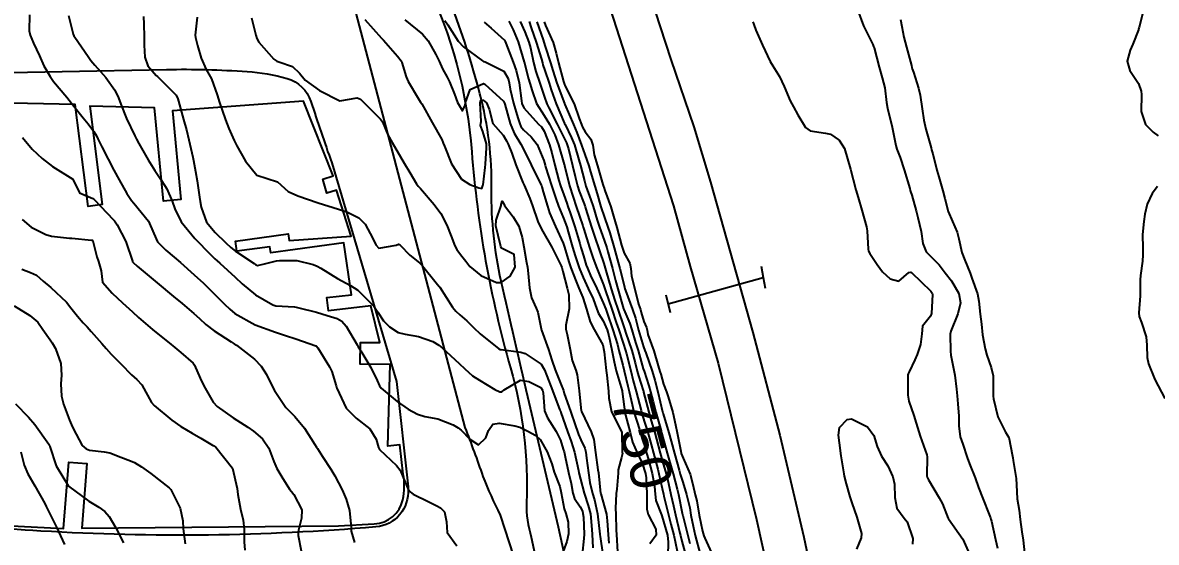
# Model space of a CAD drawing. Header units: metres. Extents: x 318500 to 325275, y 7408834 to 7428799.
# Drawn here: x 321218.3 to 321329.1, y 7409212.7 to 7409263.5 of the extents above; entities that cross this region are included whole.
import ezdxf
from ezdxf.enums import TextEntityAlignment as Align

# ---------------------------------------------------------------- set-up
doc = ezdxf.new("R2010")
doc.units = ezdxf.units.M
doc.header["$MEASUREMENT"] = 0
for name, color, linetype in [('Canaleta de Drenagem', 151, 'Continuous'), ('Cotas', 45, 'Continuous'), ('Curvas de Nivel 1m', 11, 'Continuous'), ('Curvas de Nivel 5m', 15, 'Continuous'), ('Edificações', 30, 'Continuous'), ('Linha Férrea', 20, 'Continuous'), ('Portico', 45, 'Continuous'), ('Vias Primárias', 230, 'Continuous')]:
    doc.layers.add(name, color=color, linetype=linetype)
doc.styles.add('ARIAL', font='arial.ttf')
doc.linetypes.add('TRACKS', pattern='A,0.15,[130,ltypeshp.shx,S=0.25,R=0,X=0,Y=0],0.15', length=0.3)

msp = doc.modelspace()

# ---------------------------------------------------------------- linework, layer by layer
at = {"layer": 'Canaleta de Drenagem'}
for points in [[(321249.37, 7409290.23), (321249.7, 7409286.76, 0.086902), (321251.23, 7409281.15, 0.00275), (321257.74, 7409267.5, -0.093903), (321262.23, 7409250.86, 0.050455), (321266.01, 7409229.76, -0.079532), (321267.59, 7409216.57, 0.086585), (321268.05, 7409213.21), (321269.19, 7409207.89), (321275.74, 7409181.26, -0.040826), (321277.45, 7409170.66, 0.035451), (321278.83, 7409161.48, -0.053917), (321280.05, 7409150.62), (321281.18, 7409131.23), (321281.28, 7409119.74), (321281.5, 7409109.52), (321282.34, 7409085.25), (321281.63, 7409043.55), (321280.19, 7409023.38), (321278.37, 7409007.13), (321276.88, 7408998.22), (321270.13, 7408967.9, -0.036702), (321267.64, 7408959.64, 0.067069), (321266.31, 7408954.01, 0.067069)], [(321268.39, 7408955.15), (321268.56, 7408956.74), (321269.57, 7408961.32), (321271.84, 7408966.46), (321274.25, 7408976.26), (321280.12, 7409003.17), (321280.54, 7409007.45), (321282.8, 7409028.51), (321283.85, 7409044.09), (321284.2, 7409071.06), (321284.51, 7409088.01), (321284.1, 7409100.48), (321283.43, 7409121.07), (321283.31, 7409129.78), (321282.05, 7409154.85), (321280.53, 7409166.53), (321277.48, 7409183.2), (321270.71, 7409214.2), (321267.72, 7409226.91, -0.002152), (321265.11, 7409238.21, -0.05927), (321264.17, 7409247.15, 0.067762), (321263.03, 7409256.52, 0.026743), (321260.17, 7409265.44, 0.025155)]]:
    msp.add_lwpolyline(points, format="xyb", dxfattribs=at)
at = {"layer": 'Curvas de Nivel 1m', "flags": 128}
for points, elevation in [([(321299.97, 7409264.65), (321300.52, 7409263.15), (321301.42, 7409261.34), (321301.51, 7409261.14), (321301.55, 7409261.01), (321302.05, 7409259.13), (321302.35, 7409258.09), (321302.61, 7409257.12), (321302.77, 7409255.69), (321302.87, 7409255.12), (321303.31, 7409253.27), (321303.34, 7409253.11), (321303.67, 7409251.48), (321303.78, 7409251.1), (321304.09, 7409250.29), (321304.49, 7409249.09), (321305.03, 7409247.28), (321305.09, 7409247.08), (321305.12, 7409246.98), (321305.23, 7409246.61), (321305.66, 7409245.08), (321305.83, 7409244.45), (321306.14, 7409243.07), (321306.32, 7409241.91), (321306.64, 7409241.07), (321307.15, 7409240.58), (321307.92, 7409239.83), (321308.51, 7409239.04), (321309.12, 7409238.25), (321309.83, 7409237.02), (321309.99, 7409236.11), (321309.75, 7409235.02), (321309.05, 7409233.33), (321308.98, 7409233.03), (321309.02, 7409231.35), (321309.06, 7409231.03), (321309.06, 7409230.99), (321309.43, 7409229.02), (321309.62, 7409227.66), (321309.68, 7409227.02), (321309.75, 7409226.22), (321309.82, 7409225.02), (321309.85, 7409224.09), (321309.97, 7409223.01), (321310.21, 7409222.31), (321310.66, 7409221), (321310.88, 7409220.36), (321311.42, 7409218.99), (321311.77, 7409218.07), (321312.18, 7409216.99), (321312.81, 7409215.41), (321312.92, 7409215.09), (321312.96, 7409214.98), (321313.03, 7409214.76), (321313.42, 7409212.97), (321313.61, 7409212.12)], 743), ([(321219.02, 7409264.24), (321218.97, 7409262.69), (321219.08, 7409262.24), (321219.41, 7409261.47), (321219.99, 7409260.22), (321220.42, 7409259.25), (321221.01, 7409258.21), (321221.36, 7409257.74), (321222.64, 7409256.19), (321223.33, 7409255.33), (321224.25, 7409254.17), (321224.73, 7409253.58), (321225.3, 7409252.85), (321225.56, 7409252.41), (321225.68, 7409252.14), (321226.09, 7409251.33), (321226.69, 7409250.13), (321227.24, 7409249.05), (321227.76, 7409248.11), (321228.53, 7409246.79), (321228.99, 7409246.1), (321229.21, 7409245.84), (321230.63, 7409244.08), (321231.16, 7409242.87), (321231.52, 7409242.06), (321232.33, 7409241.24), (321233.14, 7409240.55), (321233.75, 7409240.03), (321235.11, 7409238.84), (321236, 7409238.01), (321237.08, 7409236.94), (321238.05, 7409235.98), (321238.57, 7409235.47), (321239.06, 7409235.07), (321241.05, 7409233.94), (321243.04, 7409233.25), (321244.02, 7409232.91), (321245.03, 7409232.57), (321246.98, 7409231.9), (321247.02, 7409231.89), (321247.06, 7409231.86), (321247.18, 7409231.7), (321248.33, 7409229.84), (321248.54, 7409229.39), (321248.97, 7409227.98), (321249, 7409227.86), (321249.01, 7409227.83), (321249.04, 7409227.76), (321249.95, 7409225.81), (321250.93, 7409224.83), (321252.28, 7409223.79), (321252.9, 7409222.77), (321253.1, 7409221.98), (321253.22, 7409221.77), (321254.87, 7409220.2), (321255.23, 7409219.74), (321255.54, 7409219.05), (321256.07, 7409217.73), (321256.5, 7409217.4), (321256.83, 7409217.24), (321257.7, 7409216.84), (321258.82, 7409216.27), (321259.18, 7409216.06), (321259.57, 7409215.69), (321259.77, 7409214.71), (321259.82, 7409213.68), (321260.76, 7409212.36)], 758), ([(321222.81, 7409264.19), (321223.26, 7409262.34), (321223.34, 7409262.18), (321223.42, 7409262.06), (321224.73, 7409260.16), (321225, 7409259.77), (321225.38, 7409259.32), (321225.95, 7409258.71), (321226.47, 7409258.13), (321227.35, 7409256.88), (321227.71, 7409256.12), (321227.94, 7409255.51), (321228.48, 7409254.11), (321229.29, 7409252.41), (321229.4, 7409252.21), (321229.46, 7409252.1), (321229.7, 7409251.68), (321230.61, 7409250.08), (321231.24, 7409249.03), (321231.92, 7409248.06), (321232.42, 7409247.25), (321232.94, 7409246.04), (321233.2, 7409245.28), (321233.82, 7409244.03), (321235.16, 7409242.4), (321235.54, 7409242.01), (321236.33, 7409241.19), (321237.13, 7409240.41), (321237.36, 7409240.21), (321237.62, 7409239.98), (321239.11, 7409238.6), (321239.78, 7409237.95), (321241.08, 7409236.88), (321242.79, 7409235.91), (321242.99, 7409235.83), (321243.07, 7409235.82), (321244.89, 7409235.7), (321245.07, 7409235.68), (321245.34, 7409235.61), (321247.06, 7409235.19), (321248.1, 7409234.88), (321249.06, 7409234.57), (321249.54, 7409234.31), (321249.94, 7409233.82), (321251.02, 7409231.99), (321251.14, 7409231.8), (321251.39, 7409231.42), (321252.38, 7409229.79), (321252.98, 7409228.52), (321253.2, 7409228), (321253.36, 7409227.77), (321254.95, 7409226.47), (321256.02, 7409225.73), (321256.93, 7409225.21), (321257.63, 7409225.01), (321258.93, 7409224.77), (321260.42, 7409224.18), (321260.91, 7409223.89), (321261.2, 7409223.67), (321262.03, 7409222.78), (321262.9, 7409222.23), (321263.62, 7409222.92), (321263.86, 7409223.63), (321264.3, 7409224.24), (321264.92, 7409224.34), (321266.44, 7409224.07), (321266.92, 7409223.95), (321267.72, 7409223.58), (321268.49, 7409223.15), (321268.9, 7409222.76), (321269.61, 7409221.55), (321270.05, 7409220.38), (321270.3, 7409219.55), (321270.84, 7409218.17), (321270.98, 7409217.54), (321271.27, 7409215.99), (321271.42, 7409215.53), (321271.65, 7409214.67), (321271.7, 7409213.53), (321271.52, 7409212.78), (321271.06, 7409211.54)], 757), ([(321230.16, 7409264.09), (321230.19, 7409263.34), (321230.22, 7409262.09), (321230.21, 7409261.28), (321230.29, 7409260.09), (321230.56, 7409259.26), (321231.37, 7409258.31), (321231.5, 7409258.2), (321231.66, 7409258.07), (321233.35, 7409256.38), (321233.51, 7409256.04), (321233.58, 7409255.79), (321234.07, 7409254.03), (321234.34, 7409252.99), (321234.58, 7409252.03), (321234.97, 7409250.32), (321235.04, 7409250.02), (321235.24, 7409248.94), (321235.39, 7409248.02), (321235.62, 7409246.42), (321235.68, 7409246.01), (321235.77, 7409245.45), (321236.3, 7409244), (321237.16, 7409242.97), (321238.21, 7409241.97), (321238.69, 7409241.51), (321239.14, 7409241.16), (321240.95, 7409239.94), (321241.13, 7409239.82), (321241.3, 7409239.76), (321242.11, 7409239.93), (321243.13, 7409240.2), (321243.48, 7409240.25), (321245.13, 7409240.23), (321246.74, 7409239.86), (321247.13, 7409239.7), (321247.48, 7409239.49), (321249.11, 7409238.48), (321250.37, 7409237.81), (321251.09, 7409237.33), (321252.67, 7409235.78), (321253.06, 7409235.2), (321253.62, 7409234.33), (321254.2, 7409233.76), (321255.04, 7409233.22), (321255.73, 7409233.05), (321257.04, 7409232.83), (321258.41, 7409232.32), (321259.02, 7409231.96), (321259.34, 7409231.7), (321261, 7409230.17), (321261.54, 7409229.66), (321262.31, 7409228.98), (321262.98, 7409228.54), (321264.49, 7409227.62), (321264.97, 7409227.41), (321265.16, 7409227.42), (321265.39, 7409227.61), (321266.98, 7409228.54), (321267.82, 7409228.42), (321268.97, 7409227.82), (321269.14, 7409227.56), (321269.2, 7409227.32), (321269.33, 7409225.56), (321269.62, 7409224.86), (321270.49, 7409223.54), (321270.9, 7409222.67), (321271.17, 7409221.82), (321271.26, 7409221.53), (321271.36, 7409221.05), (321271.68, 7409219.53), (321271.93, 7409218.44), (321272.11, 7409217.52), (321272.28, 7409216.98), (321272.82, 7409216.18), (321273.04, 7409215.74), (321273.1, 7409215.51), (321273.14, 7409215.17), (321273.21, 7409213.5), (321273.19, 7409213.08), (321273.01, 7409211.51)], 756), ([(321240.7, 7409263.95), (321241.11, 7409262.26), (321241.21, 7409261.94), (321241.41, 7409261.58), (321242.89, 7409259.92), (321243.19, 7409259.72), (321243.39, 7409259.66), (321244.7, 7409259.2), (321245.38, 7409258.55), (321245.94, 7409257.87), (321247.36, 7409256.86), (321249.34, 7409255.83), (321251.03, 7409256.12), (321251.34, 7409255.99), (321251.54, 7409255.8), (321253.31, 7409254.05), (321253.49, 7409253.78), (321254.04, 7409252.51), (321254.45, 7409251.76), (321255.27, 7409250.37), (321255.62, 7409249.74), (321256.17, 7409248.82), (321256.82, 7409247.73), (321257, 7409247.5), (321257.23, 7409247.26), (321258.57, 7409245.71), (321259.2, 7409244.82), (321259.8, 7409243.69), (321260.22, 7409242.63), (321260.57, 7409241.68), (321260.78, 7409241.31), (321261.14, 7409240.83), (321261.64, 7409240.16), (321262.04, 7409239.66), (321263.12, 7409238.76), (321264.66, 7409238.08), (321265.11, 7409238.08), (321266, 7409238.72), (321266.48, 7409239.6), (321266.38, 7409240.84), (321265.15, 7409241.46), (321265.07, 7409241.62), (321265.03, 7409241.74), (321264.59, 7409243.63), (321264.62, 7409244.19), (321265.1, 7409245.62), (321265.12, 7409245.71), (321265.21, 7409246.05), (321265.35, 7409245.76), (321265.42, 7409245.62), (321266.29, 7409244.5), (321266.83, 7409243.6), (321267.16, 7409242.49), (321267.31, 7409241.59), (321267.58, 7409240.03), (321267.67, 7409239.58), (321267.75, 7409238.96), (321267.87, 7409237.58), (321268.07, 7409236.59), (321268.53, 7409235.57), (321268.68, 7409235.18), (321269.01, 7409233.56), (321269.05, 7409233.42), (321269.72, 7409231.55), (321270.05, 7409230.51), (321270.38, 7409229.55), (321270.98, 7409228.08), (321271.14, 7409227.71), (321271.19, 7409227.54), (321271.26, 7409227.24), (321271.88, 7409225.53), (321272.37, 7409224.07), (321272.55, 7409223.52), (321272.65, 7409223.25), (321272.9, 7409222.71), (321273.29, 7409221.9), (321273.38, 7409221.5), (321273.45, 7409220.93), (321273.65, 7409219.5), (321273.78, 7409218.56), (321274.02, 7409217.49), (321274.21, 7409216.87), (321274.53, 7409215.48), (321274.75, 7409213.51), (321274.75, 7409213.48), (321274.78, 7409213.27), (321275.04, 7409211.48)], 754), ([(321251.78, 7409263.8), (321253.42, 7409261.97), (321253.59, 7409261.78), (321254.97, 7409260.19), (321255.32, 7409259.75), (321255.35, 7409259.71), (321255.39, 7409259.58), (321255.82, 7409258.19), (321256.01, 7409257.74), (321257.03, 7409256.04), (321257.23, 7409255.72), (321257.34, 7409255.53), (321258.37, 7409253.71), (321259.29, 7409252.06), (321259.4, 7409251.81), (321259.44, 7409251.7), (321259.56, 7409251.42), (321260.25, 7409249.69), (321261.24, 7409248.17), (321262.04, 7409247.66), (321262.92, 7409247.33), (321263.23, 7409247.26), (321263.32, 7409247.55), (321263.33, 7409247.64), (321263.55, 7409249.34), (321263.57, 7409249.64), (321263.67, 7409251.25), (321263.68, 7409251.64), (321263.3, 7409252.84), (321263.1, 7409253.44), (321263.13, 7409253.64), (321263.15, 7409253.81), (321263.04, 7409255.64), (321263.11, 7409255.87), (321263.34, 7409255.9), (321263.66, 7409255.64), (321263.94, 7409255.03), (321264.28, 7409253.63), (321265.3, 7409252.47), (321265.62, 7409251.94), (321265.78, 7409251.61), (321266.15, 7409250.73), (321266.55, 7409249.6), (321267.23, 7409247.85), (321267.35, 7409247.59), (321267.91, 7409246.28), (321268.18, 7409245.58), (321268.7, 7409244.06), (321268.9, 7409243.56), (321269.17, 7409243.08), (321270.04, 7409241.55), (321270.96, 7409239.72), (321271.03, 7409239.54), (321271.12, 7409239.17), (321271.56, 7409237.53), (321271.72, 7409236.9), (321271.75, 7409235.53), (321271.43, 7409233.91), (321271.43, 7409233.53), (321271.56, 7409233.02), (321271.86, 7409231.53), (321272.04, 7409230.48), (321272.41, 7409229.52), (321272.54, 7409229.07), (321272.72, 7409227.51), (321272.93, 7409225.52), (321272.94, 7409225.48), (321273.91, 7409223.49), (321274.16, 7409222.75), (321274.34, 7409221.49), (321274.56, 7409219.79), (321274.61, 7409219.48), (321274.82, 7409217.49), (321274.83, 7409217.45), (321275.39, 7409215.47), (321275.48, 7409214.79), (321275.55, 7409213.47), (321275.62, 7409212.62)], 753), ([(321255.69, 7409263.75), (321257.43, 7409262.36), (321257.96, 7409261.71), (321258.72, 7409260.38), (321259.06, 7409259.7), (321259.38, 7409258.97), (321259.83, 7409258.15), (321260.07, 7409257.69), (321260.53, 7409256.5), (321260.84, 7409255.68), (321261.33, 7409254.85), (321261.57, 7409255.43), (321261.61, 7409255.67), (321262.08, 7409256.94), (321263.37, 7409257.52), (321263.52, 7409257.48), (321265.34, 7409255.82), (321265.42, 7409255.62), (321265.45, 7409255.5), (321265.98, 7409253.61), (321266.37, 7409252.68), (321267.03, 7409251.59), (321267.28, 7409251.13), (321268.02, 7409249.58), (321268.83, 7409247.98), (321269.03, 7409247.56), (321269.09, 7409247.42), (321269.22, 7409246.94), (321269.62, 7409245.56), (321269.84, 7409244.91), (321270.42, 7409243.55), (321271.16, 7409241.93), (321271.3, 7409241.54), (321271.72, 7409240.11), (321271.92, 7409239.53), (321272.45, 7409238.18), (321272.71, 7409237.52), (321273.09, 7409236.63), (321273.44, 7409235.5), (321273.79, 7409234.24), (321274.2, 7409233.49), (321275.03, 7409232.01), (321275.14, 7409231.48), (321275.17, 7409231.33), (321275.37, 7409229.48), (321275.43, 7409229.03), (321275.6, 7409227.47), (321275.64, 7409226.79), (321275.89, 7409225.47), (321276.91, 7409223.46), (321276.92, 7409221.49), (321276.94, 7409221.46), (321276.97, 7409221.38), (321276.88, 7409220.99), (321276.55, 7409219.78), (321276.53, 7409219.46), (321276.4, 7409217.9), (321276.36, 7409217.46), (321276.28, 7409216), (321276.3, 7409215.47), (321276.36, 7409213.89), (321276.37, 7409213.46), (321276.46, 7409211.76)], 752), ([(321259.6, 7409263.7), (321259.89, 7409263.25), (321260.9, 7409261.68), (321261.41, 7409261.12), (321263.27, 7409259.76), (321263.39, 7409259.69), (321263.53, 7409259.64), (321265.38, 7409258.75), (321265.79, 7409258.02), (321265.89, 7409257.61), (321266, 7409256.97), (321266.31, 7409255.61), (321266.74, 7409254.18), (321266.92, 7409253.6), (321267.03, 7409253.32), (321267.3, 7409252.99), (321268.04, 7409252.32), (321268.62, 7409251.57), (321269.27, 7409250.01), (321269.39, 7409249.56), (321269.43, 7409249.38), (321270.03, 7409247.55), (321270.45, 7409246.31), (321270.72, 7409245.54), (321271.19, 7409244.39), (321271.51, 7409243.54), (321271.66, 7409243.04), (321272.09, 7409241.53), (321272.33, 7409240.71), (321272.73, 7409239.52), (321273.12, 7409238.57), (321273.62, 7409237.5), (321274.09, 7409236.49), (321274.45, 7409235.49), (321274.62, 7409235.05), (321275.06, 7409234.36), (321275.46, 7409233.48), (321275.62, 7409232.89), (321275.91, 7409231.47), (321276.14, 7409230.33), (321276.34, 7409229.47), (321276.92, 7409227.51), (321276.93, 7409227.46), (321276.97, 7409227.19), (321277.19, 7409225.46), (321277.27, 7409225.12), (321277.71, 7409223.45), (321277.94, 7409222.48), (321278.39, 7409221.44), (321278.88, 7409220.45), (321279.2, 7409219.42), (321279.28, 7409219), (321279.33, 7409217.42), (321279.34, 7409215.95), (321279.48, 7409215.42), (321280.22, 7409213.98), (321280.24, 7409213.41), (321279.63, 7409212.56)], 751), ([(321265.84, 7409263.61), (321266.27, 7409262.77), (321266.77, 7409261.6), (321267.36, 7409259.62), (321267.37, 7409259.59), (321267.37, 7409259.57), (321267.39, 7409259.51), (321267.78, 7409257.99), (321267.9, 7409257.58), (321268.12, 7409256.81), (321268.56, 7409255.57), (321269.32, 7409254.4), (321269.84, 7409253.55), (321270.35, 7409252.5), (321270.71, 7409251.55), (321271.26, 7409249.61), (321271.28, 7409249.54), (321271.28, 7409249.52), (321271.77, 7409247.53), (321272.13, 7409246.44), (321272.45, 7409245.52), (321273.07, 7409243.62), (321273.11, 7409243.51), (321273.18, 7409243.29), (321273.74, 7409241.5), (321274.09, 7409240.44), (321274.44, 7409239.49), (321275.11, 7409237.86), (321275.24, 7409237.48), (321275.31, 7409237.27), (321275.91, 7409235.47), (321276.36, 7409234.17), (321276.6, 7409233.46), (321277.03, 7409232.17), (321277.26, 7409231.46), (321277.36, 7409231.11), (321277.77, 7409229.45), (321278.02, 7409228.48), (321278.3, 7409227.44), (321278.78, 7409225.6), (321278.82, 7409225.43), (321278.93, 7409225.06), (321279.43, 7409223.42), (321279.76, 7409222.27), (321279.99, 7409221.41), (321280.41, 7409219.86), (321280.52, 7409219.41), (321280.84, 7409217.95), (321280.96, 7409217.4), (321281, 7409217.23), (321281.46, 7409215.39), (321281.7, 7409214.49), (321281.98, 7409213.39), (321282.29, 7409211.85)], 749), ([(321266.96, 7409263.6), (321267.43, 7409262.57), (321267.82, 7409261.58), (321267.98, 7409261.01), (321268.27, 7409259.58), (321268.5, 7409258.69), (321268.88, 7409257.57), (321269.35, 7409256.18), (321269.56, 7409255.56), (321269.75, 7409255.14), (321270.58, 7409253.55), (321271.3, 7409252.14), (321271.49, 7409251.73), (321271.56, 7409251.54), (321271.67, 7409251.14), (321272.07, 7409249.53), (321272.33, 7409248.44), (321272.56, 7409247.52), (321272.73, 7409247.02), (321273.21, 7409245.78), (321273.29, 7409245.58), (321273.31, 7409245.51), (321273.36, 7409245.36), (321273.93, 7409243.5), (321274.32, 7409242.33), (321274.61, 7409241.49), (321274.74, 7409241.08), (321275.13, 7409239.95), (321275.28, 7409239.48), (321275.34, 7409239.27), (321275.87, 7409237.47), (321276.22, 7409236.33), (321276.5, 7409235.47), (321277.05, 7409233.87), (321277.16, 7409233.57), (321277.2, 7409233.46), (321277.26, 7409233.24), (321277.86, 7409231.45), (321278.21, 7409230.23), (321278.41, 7409229.44), (321278.53, 7409228.98), (321278.97, 7409227.55), (321279, 7409227.46), (321279.01, 7409227.43), (321279.02, 7409227.37), (321279.53, 7409225.42), (321279.76, 7409224.58), (321280.11, 7409223.41), (321280.28, 7409222.79), (321280.66, 7409221.4), (321280.88, 7409220.61), (321281.22, 7409219.4), (321281.35, 7409218.9), (321281.69, 7409217.39), (321281.94, 7409216.27), (321282.15, 7409215.39), (321282.58, 7409213.59), (321282.63, 7409213.38), (321282.77, 7409212.81), (321283.14, 7409211.37)], 748), ([(321267.84, 7409263.58), (321268.05, 7409262.97), (321268.54, 7409261.57), (321269.05, 7409259.91), (321269.14, 7409259.56), (321269.19, 7409259.36), (321269.38, 7409258.79), (321269.78, 7409257.56), (321270, 7409256.92), (321270.49, 7409255.55), (321271.31, 7409253.63), (321271.35, 7409253.54), (321271.99, 7409252.22), (321272.26, 7409251.53), (321272.71, 7409250.08), (321272.86, 7409249.52), (321273.24, 7409248.01), (321273.39, 7409247.51), (321273.88, 7409246.16), (321274.09, 7409245.5), (321274.5, 7409244.18), (321274.73, 7409243.49), (321275.16, 7409242.24), (321275.42, 7409241.48), (321275.53, 7409241.09), (321275.98, 7409239.47), (321276.29, 7409238.29), (321276.52, 7409237.47), (321277.07, 7409235.53), (321277.1, 7409235.46), (321277.68, 7409234.07), (321277.87, 7409233.45), (321278.23, 7409232.24), (321278.48, 7409231.44), (321278.99, 7409229.67), (321279.07, 7409229.43), (321279.55, 7409228), (321279.71, 7409227.42), (321279.95, 7409226.42), (321280.22, 7409225.41), (321280.73, 7409223.59), (321280.78, 7409223.4), (321280.81, 7409223.3), (321280.91, 7409222.96), (321281.34, 7409221.4), (321281.53, 7409220.74), (321281.91, 7409219.39), (321282.32, 7409217.9), (321282.44, 7409217.38), (321282.81, 7409215.54), (321282.84, 7409215.41), (321282.84, 7409215.38), (321282.85, 7409215.34), (321283.35, 7409213.37), (321283.55, 7409212.59)], 747), ([(321268.59, 7409263.57), (321269.2, 7409261.79), (321269.28, 7409261.56), (321269.41, 7409261.15), (321269.92, 7409259.55), (321270.15, 7409258.79), (321270.55, 7409257.55), (321271.3, 7409255.59), (321271.31, 7409255.54), (321271.34, 7409255.48), (321272.18, 7409253.53), (321272.51, 7409252.73), (321272.96, 7409251.51), (321273.28, 7409250.58), (321273.66, 7409249.5), (321273.85, 7409248.9), (321274.27, 7409247.49), (321274.49, 7409246.76), (321274.86, 7409245.49), (321275.19, 7409244.44), (321275.53, 7409243.48), (321275.71, 7409242.94), (321276.16, 7409241.47), (321276.55, 7409240.05), (321276.7, 7409239.46), (321277.11, 7409237.8), (321277.2, 7409237.46), (321277.24, 7409237.31), (321277.93, 7409235.45), (321278.22, 7409234.6), (321278.54, 7409233.44), (321279.03, 7409231.81), (321279.15, 7409231.43), (321279.23, 7409231.21), (321279.85, 7409229.42), (321280.12, 7409228.55), (321280.41, 7409227.41), (321280.87, 7409225.47), (321280.89, 7409225.4), (321280.94, 7409225.25), (321281.5, 7409223.39), (321281.71, 7409222.58), (321282.03, 7409221.39), (321282.51, 7409219.74), (321282.61, 7409219.38), (321282.85, 7409218.58), (321283.21, 7409217.37), (321283.53, 7409216.08), (321283.65, 7409215.37), (321283.87, 7409214.29), (321284.08, 7409213.36), (321284.54, 7409211.56)], 746), ([(321289.69, 7409263.54), (321289.79, 7409263.29), (321290, 7409262.73), (321290.63, 7409261.28), (321291.4, 7409259.68), (321291.64, 7409259.27), (321292.32, 7409258.2), (321292.77, 7409257.25), (321293.35, 7409255.85), (321293.66, 7409255.24), (321294.09, 7409254.48), (321294.84, 7409253.22), (321295.31, 7409252.9), (321296.79, 7409252.68), (321297.3, 7409252.57), (321298.13, 7409252.01), (321298.66, 7409251.17), (321299.26, 7409249.16), (321299.76, 7409247.15), (321299.98, 7409246.39), (321300.36, 7409245.15), (321300.81, 7409243.52), (321300.87, 7409243.14), (321300.96, 7409241.33), (321301.02, 7409241.14), (321301.15, 7409240.91), (321301.85, 7409239.84), (321302.37, 7409239.12), (321303.12, 7409238.45), (321303.98, 7409238.23), (321304.95, 7409239.08), (321305.13, 7409239.11), (321305.2, 7409239.08), (321307.1, 7409237.23), (321307.23, 7409237.06), (321307.25, 7409236.91), (321307.16, 7409235.06), (321307.07, 7409234.8), (321306.3, 7409233.82), (321306.21, 7409233.07), (321306.08, 7409232.02), (321305.75, 7409231.07), (321305.54, 7409230.54), (321304.99, 7409229.35), (321304.89, 7409229.18), (321304.85, 7409229.08), (321304.85, 7409228.95), (321304.84, 7409227.08), (321304.96, 7409226.49), (321305.44, 7409225.08), (321305.66, 7409224.34), (321306.06, 7409223.07), (321306.7, 7409221.25), (321306.74, 7409221.06), (321306.71, 7409219.21), (321306.74, 7409219.06), (321306.86, 7409218.8), (321307.91, 7409217.04), (321308.24, 7409216.45), (321308.79, 7409215.03), (321308.81, 7409214.99), (321310.21, 7409213.01), (321310.76, 7409211.83)], 744), ([(321304.13, 7409263.77), (321304.26, 7409263.1), (321304.46, 7409262.06), (321304.73, 7409261.09), (321305.2, 7409259.28), (321305.24, 7409259.08), (321305.27, 7409258.96), (321305.39, 7409258.63), (321305.89, 7409257.07), (321306.04, 7409256.39), (321306.24, 7409255.07), (321306.43, 7409253.96), (321306.62, 7409253.07), (321307.12, 7409251.23), (321307.17, 7409251.06), (321307.28, 7409250.66), (321307.7, 7409249.05), (321307.88, 7409248.42), (321308.28, 7409247.04), (321308.47, 7409246.28), (321308.79, 7409245.04), (321309.2, 7409244.05), (321309.66, 7409243.02), (321309.85, 7409242.34), (321310.12, 7409241.02), (321310.41, 7409240.28), (321310.94, 7409239), (321311.12, 7409238.52), (321311.66, 7409236.99), (321311.8, 7409236.28), (321311.93, 7409234.99), (321312.04, 7409234.01), (321312.16, 7409232.99), (321312.41, 7409231.6), (321312.57, 7409230.98), (321313, 7409229.77), (321313.19, 7409228.98), (321313.18, 7409227.18), (321313.19, 7409226.98), (321313.23, 7409226.72), (321313.66, 7409224.97), (321314.39, 7409223.48), (321314.71, 7409222.95), (321314.76, 7409222.81), (321314.9, 7409222.13), (321315.08, 7409221.13), (321315.1, 7409220.95), (321315.14, 7409220.69), (321315.44, 7409218.94), (321315.48, 7409218.31), (321315.54, 7409216.94), (321315.72, 7409215.84), (321315.84, 7409214.93), (321315.99, 7409213.74), (321316.11, 7409212.93), (321316.3, 7409211.38)], 742), ([(321327.81, 7409264.45), (321327.45, 7409263.04), (321327.4, 7409262.84), (321327.38, 7409262.79), (321326.83, 7409261.39), (321326.58, 7409260.8), (321326.3, 7409259.7), (321326.54, 7409258.8), (321327.38, 7409257.52), (321327.64, 7409256.79), (321327.69, 7409256.46), (321327.64, 7409254.79), (321328.08, 7409253.53), (321328.84, 7409252.77), (321329.32, 7409252.43)], 741), ([(321218.32, 7409252.24), (321219.27, 7409251.13), (321220.23, 7409250.22), (321221.25, 7409249.43), (321223.23, 7409248.18), (321223.89, 7409246.84), (321225.21, 7409246.3), (321225.3, 7409246.23), (321225.37, 7409246.15), (321227.18, 7409244.26), (321227.3, 7409244.12), (321227.56, 7409243.73), (321228.43, 7409242.11), (321229.06, 7409240.17), (321229.08, 7409240.1), (321229.13, 7409240.03), (321229.53, 7409239.69), (321231.1, 7409238.37), (321231.48, 7409238.06), (321233.08, 7409236.73), (321233.93, 7409236.03), (321235.06, 7409235.07), (321235.61, 7409234.57), (321236.24, 7409234), (321237.04, 7409233.37), (321238.71, 7409232.28), (321239.02, 7409232.1), (321239.25, 7409231.96), (321241, 7409230.61), (321241.66, 7409229.93), (321242.17, 7409229.11), (321242.77, 7409227.91), (321242.96, 7409227.54), (321244.07, 7409225.89), (321244.93, 7409224.99), (321245.89, 7409223.87), (321246.89, 7409222.26), (321247.04, 7409222.01), (321247.14, 7409221.86), (321247.63, 7409221.09), (321248.45, 7409219.84), (321248.85, 7409219.19), (321249.55, 7409217.82), (321249.94, 7409216.93), (321250.29, 7409215.81), (321250.43, 7409214.16), (321250.45, 7409213.8), (321250.76, 7409212.69)], 759), ([(321329.25, 7409247.48), (321328.74, 7409246.77), (321328.25, 7409245.75), (321328.03, 7409244.78), (321327.92, 7409244.05), (321327.79, 7409242.78), (321327.82, 7409241.44), (321327.83, 7409240.78), (321327.77, 7409240.16), (321327.58, 7409238.78), (321327.57, 7409238.34), (321327.57, 7409236.78), (321327.44, 7409235.14), (321327.46, 7409234.78), (321327.68, 7409234.17), (321328.14, 7409232.77), (321328.22, 7409231.96), (321328.24, 7409230.77), (321328.37, 7409230.13), (321328.92, 7409228.76), (321329, 7409228.6), (321329.98, 7409226.75)], 741), ([(321218.26, 7409239.4), (321219.11, 7409239.06), (321219.69, 7409238.8), (321220.33, 7409238.21), (321221.09, 7409237.59), (321222.61, 7409236.18), (321223.06, 7409235.63), (321223.69, 7409234.81), (321224.26, 7409234.16), (321224.64, 7409233.75), (321225.04, 7409233.3), (321226.07, 7409232.13), (321226.51, 7409231.63), (321227, 7409231.09), (321227.96, 7409230.11), (321228.98, 7409229.06), (321229.48, 7409228.6), (321229.97, 7409228.08), (321230.94, 7409226.35), (321231.18, 7409226.07), (321232.92, 7409224.65), (321233.81, 7409224.03), (321234.9, 7409223.36), (321235.76, 7409222.87), (321236.89, 7409222.21), (321237.03, 7409222.13), (321237.22, 7409221.99), (321238.86, 7409219.96), (321239.29, 7409217.96), (321239.38, 7409217.39), (321239.64, 7409215.95), (321239.88, 7409214.87), (321240, 7409213.95), (321239.97, 7409212.74), (321240.05, 7409211.95)], 761), ([(321217.5, 7409235.81), (321219.05, 7409234.88), (321219.81, 7409234.22), (321220.31, 7409233.49), (321221.02, 7409232.48), (321221.22, 7409232.2), (321221.55, 7409231.65), (321222.08, 7409230.19), (321222.13, 7409229.03), (321222.08, 7409228.19), (321222.14, 7409227), (321222.32, 7409226.19), (321222.92, 7409224.63), (321223.11, 7409224.18), (321223.27, 7409223.81), (321224.16, 7409222.16), (321224.55, 7409221.83), (321224.88, 7409221.7), (321226.31, 7409221.56), (321226.87, 7409221.45), (321227.94, 7409221.04), (321228.87, 7409220.68), (321229.27, 7409220.5), (321229.95, 7409220.08), (321230.85, 7409219.44), (321232.67, 7409218.04), (321232.83, 7409217.86), (321233.74, 7409216.03), (321233.99, 7409214.82), (321234.02, 7409214.03), (321234.22, 7409212.56)], 762), ([(321217.63, 7409226.25), (321218.92, 7409224.94), (321219.53, 7409224.22), (321220.88, 7409222.31), (321220.95, 7409222.2), (321221, 7409222.07), (321221.6, 7409220.19), (321222.83, 7409218.18), (321224.81, 7409216.74), (321225.79, 7409216.14), (321226.38, 7409215.71), (321226.79, 7409215.22), (321227.45, 7409214.11), (321228.19, 7409212.67)], 763), ([(321218.17, 7409221.54), (321218.48, 7409220.24), (321218.85, 7409219.41), (321219.54, 7409218.22), (321220.5, 7409216.51), (321220.64, 7409216.2), (321220.69, 7409216.09), (321220.8, 7409215.88), (321221.65, 7409214.19), (321222.44, 7409212.5)], 764)]:
    msp.add_lwpolyline(points, dxfattribs=dict(at, elevation=elevation))
at = {"layer": 'Curvas de Nivel 5m', "flags": 128}
for points, elevation in [([(321235.4, 7409264.02), (321235.2, 7409262.25), (321235.22, 7409262.02), (321235.41, 7409261.23), (321235.78, 7409260.01), (321236.28, 7409258.91), (321236.78, 7409258), (321237.35, 7409256.41), (321237.47, 7409255.99), (321237.54, 7409255.78), (321238.17, 7409253.98), (321238.48, 7409253.15), (321239, 7409251.96), (321239.28, 7409251.43), (321240.13, 7409249.95), (321241.24, 7409248.59), (321243.23, 7409247.91), (321244.29, 7409246.97), (321245.22, 7409246.55), (321247.21, 7409245.86), (321249.2, 7409245.27), (321250.02, 7409244.99), (321251.19, 7409244.4), (321251.81, 7409243.79), (321252.56, 7409242.38), (321252.84, 7409241.78), (321253.15, 7409241.46), (321254.83, 7409241.75), (321255.07, 7409241.83), (321255.15, 7409241.81), (321255.23, 7409241.75), (321256.18, 7409240.77), (321257.13, 7409240.01), (321257.4, 7409239.72), (321258.76, 7409238.05), (321259.05, 7409237.7), (321259.1, 7409237.63), (321260.34, 7409235.68), (321260.67, 7409235.28), (321261.06, 7409234.93), (321261.74, 7409234.35), (321262.44, 7409233.65), (321263.04, 7409233.06), (321264.89, 7409231.62), (321265.02, 7409231.56), (321265.09, 7409231.55), (321267.02, 7409231.29), (321267.45, 7409231.14), (321269, 7409230.11), (321269.34, 7409229.56), (321269.57, 7409228.97), (321270.12, 7409227.55), (321270.85, 7409225.63), (321270.89, 7409225.54), (321270.94, 7409225.4), (321271.6, 7409223.53), (321271.93, 7409222.56), (321272.26, 7409221.52), (321272.66, 7409219.72), (321272.7, 7409219.51), (321272.85, 7409218.87), (321273.21, 7409217.5), (321273.62, 7409216.3), (321273.82, 7409215.49), (321273.94, 7409214.35), (321274, 7409213.49), (321274.07, 7409212.18)], 755), ([(321263.45, 7409263.53), (321264.13, 7409262.95), (321265.42, 7409261.76), (321265.51, 7409261.62), (321265.56, 7409261.48), (321266.29, 7409259.61), (321266.57, 7409258.79), (321266.85, 7409257.6), (321267.08, 7409255.85), (321267.14, 7409255.59), (321267.33, 7409255.16), (321268.75, 7409253.57), (321269.03, 7409253.29), (321269.3, 7409252.89), (321269.84, 7409251.55), (321270.06, 7409250.77), (321270.35, 7409249.55), (321270.74, 7409248.04), (321270.9, 7409247.54), (321271.22, 7409246.66), (321271.52, 7409245.84), (321271.63, 7409245.53), (321271.85, 7409244.88), (321272.29, 7409243.52), (321272.78, 7409241.89), (321272.89, 7409241.51), (321272.95, 7409241.32), (321273.14, 7409240.68), (321273.42, 7409239.79), (321273.53, 7409239.5), (321273.85, 7409238.76), (321274.45, 7409237.49), (321275.08, 7409236.11), (321275.32, 7409235.48), (321275.46, 7409235.09), (321276.02, 7409233.47), (321276.47, 7409232.02), (321276.62, 7409231.46), (321277, 7409230), (321277.13, 7409229.46), (321277.49, 7409227.97), (321277.63, 7409227.45), (321277.82, 7409226.58), (321278.07, 7409225.44), (321278.62, 7409223.73), (321278.7, 7409223.43), (321278.75, 7409223.27), (321278.9, 7409222.83), (321279.23, 7409221.76), (321279.32, 7409221.42), (321279.49, 7409220.81), (321279.85, 7409219.42), (321280.1, 7409218.15), (321280.15, 7409217.41), (321280.22, 7409216.8), (321280.77, 7409215.4), (321280.81, 7409215.3), (321281.35, 7409213.39), (321281.43, 7409212.73), (321281.38, 7409211.39)], 750), ([(321269.31, 7409263.56), (321269.44, 7409263.21), (321270.18, 7409261.55), (321270.47, 7409260.48), (321270.7, 7409259.55), (321271.19, 7409257.72), (321271.25, 7409257.54), (321271.37, 7409257.28), (321272.23, 7409255.53), (321272.74, 7409254.1), (321272.96, 7409253.52), (321273.06, 7409253.27), (321273.3, 7409252.81), (321273.88, 7409252.09), (321274.05, 7409251.5), (321274.2, 7409250.57), (321274.51, 7409249.49), (321275.05, 7409247.67), (321275.11, 7409247.48), (321275.13, 7409247.39), (321275.23, 7409247.09), (321275.81, 7409245.47), (321276.08, 7409244.58), (321276.41, 7409243.47), (321276.88, 7409241.74), (321276.95, 7409241.46), (321277.14, 7409240.94), (321277.67, 7409239.99), (321277.77, 7409239.45), (321277.85, 7409238.72), (321278.17, 7409237.44), (321278.54, 7409235.97), (321278.72, 7409235.44), (321278.8, 7409235.17), (321279.06, 7409234.27), (321279.32, 7409233.69), (321279.36, 7409233.43), (321279.45, 7409233.02), (321280.01, 7409231.42), (321280.45, 7409229.96), (321280.62, 7409229.41), (321280.7, 7409229.12), (321280.98, 7409228.16), (321281.27, 7409227.4), (321281.43, 7409226.92), (321281.89, 7409225.39), (321282.14, 7409224.17), (321282.29, 7409223.39), (321282.65, 7409221.62), (321282.71, 7409221.38), (321282.88, 7409220.92), (321283.58, 7409219.37), (321283.84, 7409218.37), (321284.08, 7409217.36), (321284.23, 7409216.76), (321284.46, 7409215.36), (321284.79, 7409213.78), (321284.91, 7409213.35), (321285.02, 7409213.11), (321285.82, 7409211.33)], 745), ([(321218.28, 7409244.24), (321219.17, 7409243.49), (321220.6, 7409242.77), (321221.16, 7409242.62), (321222.91, 7409242.43), (321223.15, 7409242.41), (321225.07, 7409242.23), (321225.15, 7409242.21), (321225.21, 7409242.15), (321225.58, 7409240.59), (321225.74, 7409240.14), (321226.02, 7409239.24), (321226.13, 7409238.13), (321227.08, 7409237.05), (321228.1, 7409236.11), (321229.06, 7409235.22), (321229.65, 7409234.68), (321230.34, 7409234.08), (321231.04, 7409233.51), (321232.86, 7409232.04), (321233.02, 7409231.91), (321233.8, 7409231.25), (321234.99, 7409230.2), (321235.13, 7409230.02), (321235.7, 7409228.73), (321236.04, 7409228), (321236.95, 7409226.41), (321237.34, 7409225.98), (321238.92, 7409224.87), (321240.35, 7409223.95), (321240.91, 7409223.58), (321241.79, 7409222.82), (321242.39, 7409221.92), (321242.87, 7409220.6), (321243.17, 7409219.91), (321243.66, 7409219.09), (321244.43, 7409217.89), (321244.61, 7409217.66), (321244.83, 7409217.39), (321245.61, 7409215.87), (321245.59, 7409215.08), (321245.28, 7409213.88), (321245.27, 7409213.38), (321245.57, 7409211.87)], 760), ([(321299.88, 7409212.03), (321300.31, 7409213.14), (321300.35, 7409213.58), (321299.91, 7409215.15), (321299.41, 7409216.56), (321299.21, 7409217.16), (321298.85, 7409218.41), (321298.67, 7409219.16), (321298.63, 7409219.4), (321298.33, 7409221.17), (321298.16, 7409222.43), (321298.08, 7409223.17), (321298.16, 7409223.93), (321298.93, 7409224.72), (321299.33, 7409224.76), (321300.92, 7409223.98), (321301.53, 7409223.13), (321301.85, 7409222.08), (321302.29, 7409221.12), (321302.88, 7409220.19), (321303.38, 7409219.1), (321303.56, 7409218.39), (321303.58, 7409217.1), (321303.76, 7409216.04), (321304.49, 7409215.08), (321304.8, 7409214.72), (321305.35, 7409213.07), (321305.31, 7409212.54)], 745)]:
    msp.add_lwpolyline(points, dxfattribs=dict(at, elevation=elevation))
at = {"layer": 'Edificações'}
msp.add_lwpolyline([(321210.89, 7409214.63), (321222.34, 7409214.07), (321222.85, 7409220.53), (321224.6, 7409220.39), (321224.13, 7409214.09), (321249.19, 7409214.32), (321252.7, 7409214.5, 0.337436), (321255.49, 7409216.86, 0.099065), (321255.54, 7409219.35), (321255.19, 7409222.24), (321254.02, 7409222.1), (321254.25, 7409230.09), (321251.33, 7409230.11), (321251.35, 7409232.22), (321253.25, 7409232.24), (321252.38, 7409235.81), (321248.22, 7409235.31), (321248.07, 7409236.61), (321250.49, 7409236.9), (321249.73, 7409241.96), (321242.58, 7409240.98), (321242.5, 7409241.58), (321239.27, 7409241.14), (321239.14, 7409242.12), (321244.28, 7409242.83), (321244.37, 7409242.19), (321250.43, 7409242.61), (321249.02, 7409247.11), (321248.08, 7409246.82), (321247.66, 7409248.19), (321248.7, 7409248.51), (321245.77, 7409255.81), (321232.98, 7409254.86), (321233.8, 7409246.21), (321232.1, 7409246.05), (321231.22, 7409255.17), (321224.89, 7409255.31), (321226.11, 7409245.7), (321224.73, 7409245.52), (321223.47, 7409255.47), (321195.52, 7409256.08)], format="xyb", dxfattribs=at)
at = {"layer": 'Linha Férrea', "linetype": 'TRACKS', "flags": 128}
for points in [[(321000, 7409672.44), (321004.28, 7409667.63), (321010.19, 7409660.34), (321014.81, 7409654.91), (321022.78, 7409644.86), (321029.61, 7409636), (321040.47, 7409622.47), (321052.18, 7409607.13), (321054.23, 7409604.38), (321058.4, 7409598.83), (321068.5, 7409586.37), (321074.96, 7409577.42), (321083.51, 7409566.29), (321094.88, 7409551.55), (321107.33, 7409535.41), (321117.32, 7409522.19), (321126.82, 7409509.8), (321128.79, 7409507.31), (321146.9, 7409484.02), (321180.33, 7409439.96), (321196.33, 7409418.24), (321197.81, 7409416.31), (321201.68, 7409410.96), (321206.24, 7409404.7), (321212.2, 7409396.2), (321219.27, 7409385.95), (321224.81, 7409377.81), (321230.28, 7409369.14), (321237.89, 7409356.83), (321241.12, 7409351.3), (321247.13, 7409340.6), (321251.88, 7409331.73), (321256.59, 7409322.51), (321262.6, 7409309.79), (321266.49, 7409300.46), (321268.94, 7409294.35), (321274.41, 7409280.58), (321279.63, 7409266.21), (321281.7, 7409259.88), (321283.95, 7409253.31), (321285.57, 7409247.88), (321289.71, 7409233.2), (321292.35, 7409223.19), (321294.7, 7409213.21), (321297.86, 7409198.19), (321300.66, 7409182.28), (321302.1, 7409172.11), (321304.24, 7409154.74), (321305.12, 7409144.02), (321305.96, 7409133.48), (321306.24, 7409126.54), (321306.79, 7409106.33), (321306.6, 7409094.76), (321306.28, 7409083.93), (321305.55, 7409067.79), (321304.77, 7409056.86), (321303.26, 7409041.21), (321302.68, 7409035.98), (321302.14, 7409031.13), (321300.73, 7409019.28), (321298.2, 7408999.58), (321297.36, 7408993.17), (321295.26, 7408977.12), (321294.2, 7408969.33)], [(321000, 7409665.83), (321005.11, 7409659.97), (321014.58, 7409648.5), (321025.62, 7409634.54), (321037.3, 7409620.06), (321049.3, 7409604.4), (321060.79, 7409589.37), (321070, 7409577.44), (321079.04, 7409565.56), (321087.38, 7409554.95), (321100.23, 7409538.09), (321115.66, 7409518.04), (321122, 7409509.6), (321129.73, 7409499.55), (321136.97, 7409489.99), (321145.05, 7409479.51), (321151.83, 7409470.64), (321164.21, 7409454.51), (321177.08, 7409437.84), (321189.77, 7409420.05), (321198.56, 7409408.33), (321206.58, 7409397.09), (321215.93, 7409383.72), (321224.64, 7409370.38), (321229.87, 7409362.11), (321233.89, 7409355.21), (321238.77, 7409347.12), (321245.21, 7409335.39), (321252.44, 7409321.24), (321258.6, 7409308.08), (321267.3, 7409287.48), (321275.45, 7409265.78), (321281.94, 7409245.58), (321283.57, 7409239.65), (321286.31, 7409230.22), (321290.05, 7409214.94), (321291.71, 7409207.4), (321292.93, 7409202.02), (321294.64, 7409193.05), (321296.56, 7409181.46), (321297.02, 7409178.65), (321298.42, 7409169.26), (321300.82, 7409146.44), (321301.26, 7409140.94), (321302.07, 7409127.56), (321302.45, 7409111.2), (321302.4, 7409096.61), (321301.93, 7409078.93), (321301.23, 7409065.05), (321300.36, 7409054.95), (321299.62, 7409046.94), (321298.32, 7409034.46), (321296.57, 7409019.15), (321294.55, 7409003.68), (321294.07, 7408999.31), (321292.48, 7408987.68), (321291, 7408976.29), (321289.82, 7408966.93)]]:
    msp.add_lwpolyline(points, dxfattribs=at)
at = {"layer": 'Portico'}
for points in [[(321290.52, 7409239.68), (321290.72, 7409238.57), (321290.9, 7409237.55)], [(321281.41, 7409236.02), (321290.72, 7409238.57)], [(321281.21, 7409236.9), (321281.61, 7409235.15)]]:
    msp.add_lwpolyline(points, dxfattribs=at)
at = {"layer": 'Vias Primárias'}
for points in [[(321247.92, 7409275.71), (321261.56, 7409223.93, -0.007924), (321263.32, 7409219.15, 0.020438), (321265, 7409215.37), (321266.72, 7409210.06), (321268.22, 7409202.48, -0.016565), (321269.21, 7409196.38, 0.010549), (321270.43, 7409188.29, -0.001036), (321272.86, 7409174.03, 0.000261), (321274.38, 7409165.02, -0.036715), (321276.44, 7409143.27, 0.000379), (321277, 7409117.47, -0.004567)], [(321201.77, 7409258.31), (321232.39, 7409258.9, -0.022164), (321240.27, 7409258.7, -0.05122), (321244.18, 7409258.02, -0.251304), (321246.51, 7409255.77, 0.006927), (321248.54, 7409249.78), (321254.88, 7409228.43), (321256.03, 7409218.12, -0.018401), (321256, 7409217.9, -0.411632), (321252.86, 7409214.21, -0.0362), (321220.12, 7409213.81, 0.000126), (321207.72, 7409214.56, 0.007689)]]:
    msp.add_lwpolyline(points, format="xyb", dxfattribs=at)

# ---------------------------------------------------------------- texts
at = {"layer": 'Cotas', "style": 'ARIAL'}
msp.add_text('750', height=4, rotation=284.5745, dxfattribs=at).set_placement((321278.94, 7409222.53, 750), align=Align.MIDDLE_CENTER)

doc.saveas('drawing.dxf')
